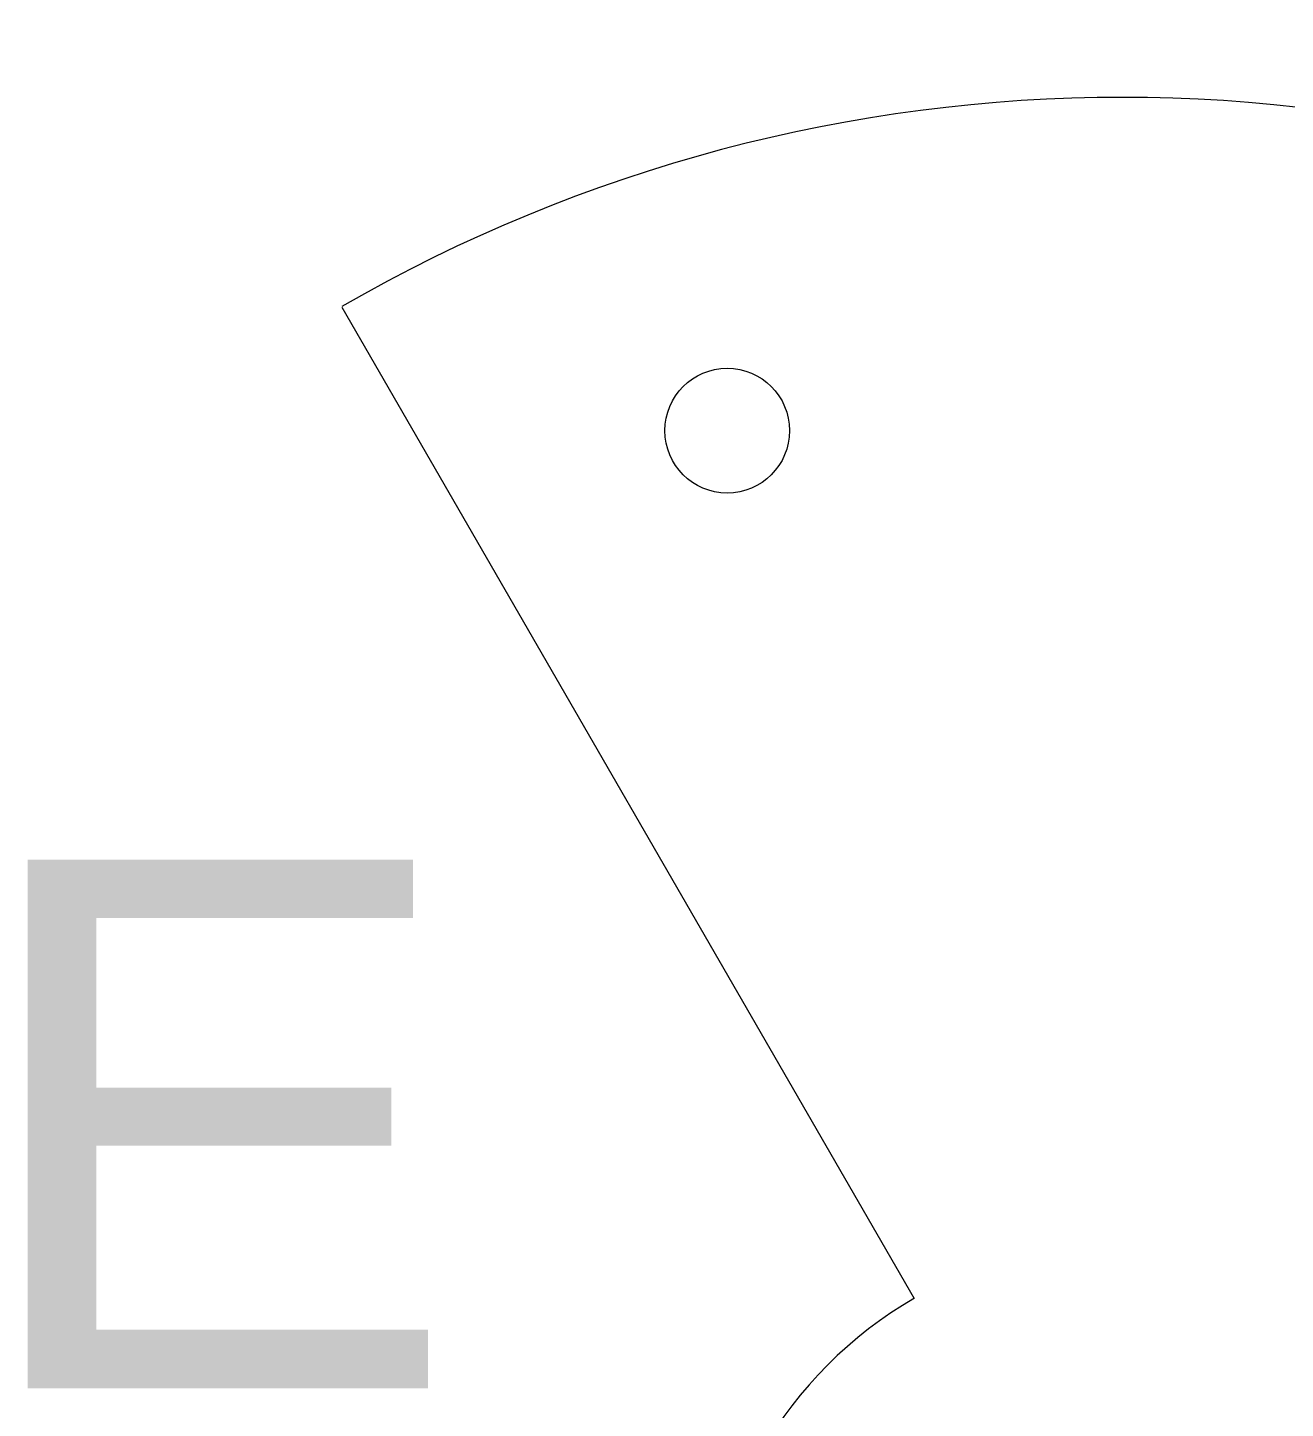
# Model space of a CAD drawing. Header units: millimetres. Extents: x -299 to 252, y -245 to 245.
# Drawn here: x -102.6 to -42.2, y -158 to -91.7 of the extents above; entities that cross this region are included whole.
import ezdxf

# ---------------------------------------------------------------- set-up
doc = ezdxf.new("R2010")
doc.units = ezdxf.units.MM
doc.header["$MEASUREMENT"] = 0
doc.styles.add('0', font='arial.ttf', dxfattribs={"height": 1})

msp = doc.modelspace()

# ---------------------------------------------------------------- linework, layer by layer
at = {"lineweight": 9}
for points in [[(-12.4988, -105.0623), (-35.7058, -91.6637), (-64.2983, -91.6641), (-87.5049, -105.0635)], [(-87.4959, -105.0879), (-87.4959, -105.0879), (-60.0004, -152.7129), (-60.0004, -152.7129)], [(-59.9946, -152.7028), (-66.1804, -156.2739), (-69.9911, -162.874), (-69.9911, -170.0166)]]:
    msp.add_open_spline(points, degree=3, dxfattribs=at)
msp.add_open_spline([(-65.9906, -111.0251), (-65.9906, -109.371), (-67.3315, -108.03), (-68.9857, -108.03), (-68.9857, -108.03), (-70.6398, -108.03), (-71.9808, -109.371), (-71.9808, -111.0251), (-71.9808, -111.0251), (-71.9808, -112.6793), (-70.6398, -114.0202), (-68.9857, -114.0202), (-68.9857, -114.0202), (-67.3315, -114.0202), (-65.9906, -112.6793), (-65.9906, -111.0251)], degree=3, knots=[0, 0, 0, 0, 0.2, 0.2, 0.2, 0.2, 0.4, 0.4, 0.4, 0.4, 0.6, 0.6, 0.6, 0.6, 1, 1, 1, 1], dxfattribs=at)

# ---------------------------------------------------------------- texts
at = {"color": 250, "style": '0'}
msp.add_text('E', height=25.3999, dxfattribs=at).set_placement((-105.5088, -157.0307))

doc.saveas('drawing.dxf')
